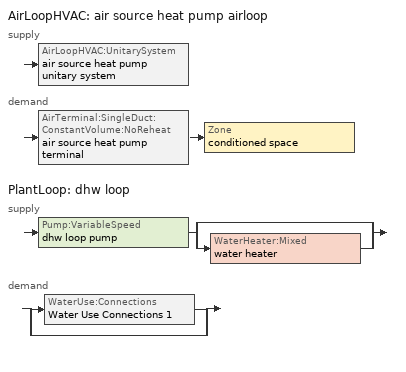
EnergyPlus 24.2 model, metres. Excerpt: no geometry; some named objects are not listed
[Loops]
AirLoopHVAC 'air source heat pump airloop'
 supply: AirLoopHVAC:UnitarySystem 'air source heat pump unitary system'
 demand: AirTerminal:SingleDuct:ConstantVolume:NoReheat 'air source heat pump terminal' > Zone 'conditioned space'
PlantLoop 'dhw loop'
 supply: Pump:VariableSpeed 'dhw loop pump' > split
  | bypass
  | WaterHeater:Mixed 'water heater'
 demand: split
  | WaterUse:Connections 'Water Use Connections 1'
  | bypass
[ZoneControl:Thermostat]
conditioned space Thermostat: Zone or ZoneList=conditioned space; Control Type Schedule=conditioned space Thermostat Schedule; Control 1=conditioned space temperature setpoint; Temperature Difference Between Cutout And Setpoint {deltaC}=0
[ThermostatSetpoint:DualSetpoint]
conditioned space temperature setpoint: Heating Setpoint Temperature Schedule=heating setpoint; Cooling Setpoint Temperature Schedule=cooling setpoint
[ZoneHVAC:Baseboard:Convective:Electric]
electric baseboard: Availability Schedule=Always On Discrete; Heating Design Capacity {W}=9808.5; Efficiency=1
[AirTerminal:SingleDuct:ConstantVolume:NoReheat]
air source heat pump terminal: Availability Schedule=Always On Discrete; Maximum Air Flow Rate {m3/s}=0.187835
[Zone equipment]
conditioned space: electric baseboard, air source heat pump terminal
[AirLoopHVAC]
air source heat pump airloop: Design Supply Air Flow Rate {m3/s}=0.187835; Design Return Air Flow Fraction of Supply Air Flow=1
[Sizing:System]
air source heat pump airloop: Type of Load to Size On=Sensible; Design Outdoor Air Flow Rate {m3/s}=Autosize; Central Heating Maximum System Air Flow Ratio=0.3; Preheat Design Temperature {C}=7; Preheat Design Humidity Ratio {kgWater/kgDryAir}=0.008; Precool Design Temperature {C}=12.8; Precool Design Humidity Ratio {kgWater/kgDryAir}=0.008; Central Cooling Design Supply Air Temperature {C}=12.8; Central Heating Design Supply Air Temperature {C}=16.7; Type of Zone Sum to Use=NonCoincident; 100% Outdoor Air in Cooling=Yes; 100% Outdoor Air in Heating=Yes; Central Cooling Design Supply Air Humidity Ratio {kgWater/kgDryAir}=0.0085; Central Heating Design Supply Air Humidity Ratio {kgWater/kgDryAir}=0.008; Cooling Supply Air Flow Rate Method=DesignDay; Cooling Supply Air Flow Rate {m3/s}=0; Cooling Supply Air Flow Rate Per Floor Area {m3/s-m2}=0.00996765; Cooling Fraction of Autosized Cooling Supply Air Flow Rate=1; Cooling Supply Air Flow Rate Per Unit Cooling Capacity {m3/s-W}=3.94755e-05; Heating Supply Air Flow Rate Method=DesignDay; Heating Supply Air Flow Rate {m3/s}=0; Heating Supply Air Flow Rate Per Floor Area {m3/s-m2}=0.00996765; Heating Fraction of Autosized Heating Supply Air Flow Rate=1; Heating Fraction of Autosized Cooling Supply Air Flow Rate=1; Heating Supply Air Flow Rate Per Unit Heating Capacity {m3/s-W}=3.15882e-05; System Outdoor Air Method=ZoneSum; Zone Maximum Outdoor Air Fraction=1; Cooling Design Capacity Method=CoolingDesignCapacity; Cooling Design Capacity {W}=Autosize; Cooling Design Capacity Per Floor Area {W/m2}=234.7; Fraction of Autosized Cooling Design Capacity=1; Heating Design Capacity Method=HeatingDesignCapacity; Heating Design Capacity {W}=Autosize; Heating Design Capacity Per Floor Area {W/m2}=157; Fraction of Autosized Heating Design Capacity=1; Central Cooling Capacity Control Method=OnOff; Occupant Diversity=Autosize
[AvailabilityManager:Scheduled]
air source heat pump airloop Availability Manager: Schedule=Always On Discrete
[AirLoopHVAC:UnitarySystem]
air source heat pump unitary system: Control Type=Load; Controlling Zone or Thermostat Location=conditioned space; Dehumidification Control Type=None; Availability Schedule=Always On Discrete; Supply Fan=air source heat pump supply fan; Fan Placement=BlowThrough; Supply Air Fan Operating Mode Schedule=air source heat pump auto fan schedule; Heating Coil=air source heat pump htg coil; DX Heating Coil Sizing Ratio=1; Cooling Coil=air source heat pump clg coil; Use DOAS DX Cooling Coil=No; Minimum Supply Air Temperature {C}=2; Latent Load Control=SensibleOnlyLoadControl; Cooling Supply Air Flow Rate Method=SupplyAirFlowRate; Cooling Supply Air Flow Rate {m3/s}=0.187835; Heating Supply Air Flow Rate Method=SupplyAirFlowRate; Heating Supply Air Flow Rate {m3/s}=0.14772; No Load Supply Air Flow Rate Method=SupplyAirFlowRate; No Load Supply Air Flow Rate {m3/s}=0; No Load Supply Air Flow Rate Control Set To Low Speed=Yes; Maximum Supply Air Temperature {C}=48.8889; Maximum Outdoor Dry-Bulb Temperature for Supplemental Heater Operation {C}=21; Ancillary On-Cycle Electric Power {W}=0; Ancillary Off-Cycle Electric Power {W}=0; Design Specification Multispeed Object=Unitary System Performance Multispeed 1
[Fan:SystemModel]
air source heat pump supply fan: Availability Schedule=Always On Discrete; Design Maximum Air Flow Rate {m3/s}=0.187835; Speed Control Method=Discrete; Electric Power Minimum Flow Rate Fraction=0.2; Design Pressure Rise {Pa}=500; Motor Efficiency=1; Motor In Air Stream Fraction=1; Design Electric Power Consumption {W}=Autosize; Design Power Sizing Method=PowerPerFlow; Electric Power Per Unit Flow Rate {W/(m3/s)}=794.58; Electric Power Per Unit Flow Rate Per Unit Pressure {W/((m3/s)-Pa)}=1.66667; Fan Total Efficiency=0.7; Motor Loss Radiative Fraction=0; Number of Speeds=4; Speed Flow Fraction 1=0.28965; Speed Electric Power Fraction 1=0.0243; Speed Flow Fraction 2=0.394; Speed Electric Power Fraction 2=0.06116; Speed Flow Fraction 3=0.80909; Speed Electric Power Fraction 3=0.52965; Speed Flow Fraction 4=1; Speed Electric Power Fraction 4=1
[Coil:Heating:DX:MultiSpeed]
air source heat pump htg coil: Availability Schedule=Always On Discrete; Minimum Outdoor Dry-Bulb Temperature for Compressor Operation {C}=-28.8889; Crankcase Heater Capacity {W}=50; Maximum Outdoor Dry-Bulb Temperature for Crankcase Heater Operation {C}=10; Defrost Energy Input Ratio Function of Temperature Curve=Defrosteir; Maximum Outdoor Dry-Bulb Temperature for Defrost Operation {C}=4.44444; Defrost Strategy=ReverseCycle; Defrost Control=Timed; Defrost Time Period Fraction=0.058333; Resistive Defrost Heater Capacity {W}=AutoSize; Apply Part Load Fraction to Speeds Greater than 1=No; Fuel Type=Electricity; Region number for Calculating HSPF=4; Number of Speeds=2; Speed Gross Rated Heating Capacity 1 {W}=1285.75; Speed Gross Rated Heating COP 1 {W/W}=4.95314; Speed Rated Air Flow Rate 1 {m3/s}=0.0691969; Speed Rated Supply Air Fan Power Per Volume Flow Rate 2017 1 {W/(m3/s)}=773.3; Speed Rated Supply Air Fan Power Per Volume Flow Rate 2023 1 {W/(m3/s)}=934.4; Speed Heating Capacity Function of Temperature Curve Name 1=Heat-CAP-fT1; Speed Heating Capacity Function of Flow Fraction Curve Name 1=Heat-CAP-fFF1; Speed Energy Input Ratio Function of Temperature Curve Name 1=Heat-EIR-fT1; Speed Energy Input Ratio Function of Flow Fraction Curve Name 1=Heat-EIR-fFF1; Speed Part Load Fraction Correlation Curve Name 1=Heat-PLF-fPLR1; Speed Rated Waste Heat Fraction of Power Input 1=0.2; Speed Waste Heat Function of Temperature Curve Name 1=ConstantBiquadratic 1; Speed Gross Rated Heating Capacity 2 {W}=3527.7; Speed Gross Rated Heating COP 2 {W/W}=4.35719; Speed Rated Air Flow Rate 2 {m3/s}=0.193286; Speed Rated Supply Air Fan Power Per Volume Flow Rate 2017 2 {W/(m3/s)}=773.3; Speed Rated Supply Air Fan Power Per Volume Flow Rate 2023 2 {W/(m3/s)}=934.4; Speed Heating Capacity Function of Temperature Curve Name 2=Heat-CAP-fT2; Speed Heating Capacity Function of Flow Fraction Curve Name 2=Heat-CAP-fFF2; Speed Energy Input Ratio Function of Temperature Curve Name 2=Heat-EIR-fT2; Speed Energy Input Ratio Function of Flow Fraction Curve Name 2=Heat-EIR-fFF2; Speed Part Load Fraction Correlation Curve Name 2=Heat-PLF-fPLR2; Speed Rated Waste Heat Fraction of Power Input 2=0.2; Speed Waste Heat Function of Temperature Curve Name 2=ConstantBiquadratic 1
[Coil:Cooling:DX:MultiSpeed]
air source heat pump clg coil: Availability Schedule=Always On Discrete; Condenser Type=AirCooled; Minimum Outdoor Dry-Bulb Temperature for Compressor Operation {C}=-25; Apply Part Load Fraction to Speeds Greater than 1=No; Apply Latent Degradation to Speeds Greater than 1=No; Crankcase Heater Capacity {W}=50; Maximum Outdoor Dry-Bulb Temperature for Crankcase Heater Operation {C}=10; Basin Heater Capacity {W/K}=0; Basin Heater Setpoint Temperature {C}=2; Fuel Type=Electricity; Number of Speeds=2; Speed Gross Rated Total Cooling Capacity 1 {W}=1383.09; Speed Gross Rated Sensible Heat Ratio 1=0.804913; Speed Gross Rated Cooling COP 1 {W/W}=5.63883; Speed Rated Air Flow Rate 1 {m3/s}=0.0740218; Speed Rated Evaporator Fan Power Per Volume Flow Rate 2017 1 {W/(m3/s)}=773.3; Speed Rated Evaporator Fan Power Per Volume Flow Rate 2023 1 {W/(m3/s)}=934.4; Speed Total Cooling Capacity Function of Temperature Curve Name 1=Cool-CAP-fT1; Speed Total Cooling Capacity Function of Flow Fraction Curve Name 1=Cool-CAP-fFF1; Speed Energy Input Ratio Function of Temperature Curve Name 1=Cool-EIR-fT1; Speed Energy Input Ratio Function of Flow Fraction Curve Name 1=Cool-EIR-fFF1; Speed Part Load Fraction Correlation Curve Name 1=Cool-PLF-fPLR1; Speed Nominal Time for Condensate Removal to Begin 1 {s}=1000; Speed Ratio of Initial Moisture Evaporation Rate and Steady State Latent Capacity 1=1.5; Speed Maximum Cycling Rate 1 {cycles/hr}=3; Speed Latent Capacity Time Constant 1 {s}=45; Speed Rated Waste Heat Fraction of Power Input 1=0.2; Speed Waste Heat Function of Temperature Curve Name 1=ConstantBiquadratic; Speed Evaporative Condenser Effectiveness 1=0.9; Speed Evaporative Condenser Air Flow Rate 1 {m3/s}=AutoSize; Speed Rated Evaporative Condenser Pump Power Consumption 1 {W}=AutoSize; Speed Gross Rated Total Cooling Capacity 2 {W}=3567.15; Speed Gross Rated Sensible Heat Ratio 2=0.759942; Speed Gross Rated Cooling COP 2 {W/W}=5.00983; Speed Rated Air Flow Rate 2 {m3/s}=0.187874; Speed Rated Evaporator Fan Power Per Volume Flow Rate 2017 2 {W/(m3/s)}=773.3; Speed Rated Evaporator Fan Power Per Volume Flow Rate 2023 2 {W/(m3/s)}=934.4; Speed Total Cooling Capacity Function of Temperature Curve Name 2=Cool-CAP-fT2; Speed Total Cooling Capacity Function of Flow Fraction Curve Name 2=Cool-CAP-fFF2; Speed Energy Input Ratio Function of Temperature Curve Name 2=Cool-EIR-fT2; Speed Energy Input Ratio Function of Flow Fraction Curve Name 2=Cool-EIR-fFF2; Speed Part Load Fraction Correlation Curve Name 2=Cool-PLF-fPLR2; Speed Nominal Time for Condensate Removal to Begin 2 {s}=1000; Speed Ratio of Initial Moisture Evaporation Rate and Steady State Latent Capacity 2=1.5; Speed Maximum Cycling Rate 2 {cycles/hr}=3; Speed Latent Capacity Time Constant 2 {s}=45; Speed Rated Waste Heat Fraction of Power Input 2=0.2; Speed Waste Heat Function of Temperature Curve Name 2=ConstantBiquadratic; Speed Evaporative Condenser Effectiveness 2=0.9; Speed Evaporative Condenser Air Flow Rate 2 {m3/s}=AutoSize; Speed Rated Evaporative Condenser Pump Power Consumption 2 {W}=AutoSize
[UnitarySystemPerformance:Multispeed]
Unitary System Performance Multispeed 1: Number of Speeds for Heating=2; Number of Speeds for Cooling=2; Single Mode Operation=No; No Load Supply Air Flow Rate Ratio=1; Heating Speed Supply Air Flow Ratio 1=0.368313; Cooling Speed Supply Air Flow Ratio 1=0.394; Heating Speed Supply Air Flow Ratio 2=1.02881; Cooling Speed Supply Air Flow Ratio 2=1
[PlantLoop]
dhw loop: Fluid Type=Water; Plant Equipment Operation Scheme=dhw loop Operation Schemes; Maximum Loop Temperature {C}=100; Minimum Loop Temperature {C}=0; Maximum Loop Flow Rate {m3/s}=0.01; Minimum Loop Flow Rate {m3/s}=0; Plant Loop Volume {m3}=0.003; Load Distribution Scheme=Optimal; Plant Loop Demand Calculation Scheme=SingleSetpoint; Common Pipe Simulation=None
[Sizing:Plant]
dhw loop: Loop Type=Heating; Design Loop Exit Temperature {C}=56; Loop Design Temperature Difference {deltaC}=5.55556; Sizing Option=NonCoincident; Zone Timesteps in Averaging Window=1; Coincident Sizing Factor Mode=None
[Pump:VariableSpeed]
dhw loop pump: Design Maximum Flow Rate {m3/s}=0.01; Design Pump Head {Pa}=1; Design Power Consumption {W}=0; Motor Efficiency=0.85; Fraction of Motor Inefficiencies to Fluid Stream=0; Coefficient 1 of the Part Load Performance Curve=0; Coefficient 2 of the Part Load Performance Curve=1; Coefficient 3 of the Part Load Performance Curve=0; Coefficient 4 of the Part Load Performance Curve=0; Design Minimum Flow Rate {m3/s}=0; Pump Control Type=Intermittent; Skin Loss Radiative Fraction=0.5; Design Power Sizing Method=PowerPerFlowPerPressure; Design Electric Power per Unit Flow Rate {W/(m3/s)}=348701.1; Design Shaft Power per Unit Flow Rate per Unit Head {W/((m3/s)-Pa)}=1.28205; Design Minimum Flow Rate Fraction=0
[WaterHeater:Mixed]
water heater: Tank Volume {m3}=0.245635; Setpoint Temperature Schedule=water heater setpoint; Deadband Temperature Difference {deltaC}=2; Maximum Temperature Limit {C}=99; Heater Control Type=Cycle; Heater Maximum Capacity {W}=11999.8; Heater Minimum Capacity {W}=0; Heater Ignition Minimum Flow Rate {m3/s}=0; Heater Ignition Delay {s}=0; Heater Fuel Type=Electricity; Heater Thermal Efficiency=1; Off Cycle Parasitic Fuel Consumption Rate {W}=0; Off Cycle Parasitic Fuel Type=Electricity; Off Cycle Parasitic Heat Fraction to Tank=0; On Cycle Parasitic Fuel Consumption Rate {W}=0; On Cycle Parasitic Fuel Type=Electricity; On Cycle Parasitic Heat Fraction to Tank=0; Ambient Temperature Indicator=Zone; Ambient Temperature Zone=conditioned space; Off Cycle Loss Coefficient to Ambient Temperature {W/K}=2.93714; Off Cycle Loss Fraction to Zone=1; On Cycle Loss Coefficient to Ambient Temperature {W/K}=2.93714; On Cycle Loss Fraction to Zone=1; Use Side Effectiveness=1; Source Side Effectiveness=1; Use Side Design Flow Rate {m3/s}=Autosize; Source Side Design Flow Rate {m3/s}=Autosize; Indirect Water Heating Recovery Time {hr}=1.5; Source Side Flow Control Mode=IndirectHeatPrimarySetpoint
[WaterHeater:Sizing]
water heater: Design Mode=PeakDraw; Time Storage Can Meet Peak Draw {hr}=0.538503; Time for Tank Recovery {hr}=0; Nominal Tank Volume for Autosizing Plant Connections {m3}=1
[SetpointManager:Scheduled]
Setpoint Manager Scheduled 1: Control Variable=Temperature; Schedule=dhw temp
[WaterUse:Connections]
Water Use Connections 1: Drain Water Heat Exchanger Type=None; Drain Water Heat Exchanger Destination=Plant; Water Use Equipment Name 1=dhw fixtures; Water Use Equipment Name 2=dhw distribution waste; Water Use Equipment Name 3=clothes washer; Water Use Equipment Name 4=dishwasher
[WaterUse:Equipment]
Name | Peak Flow Rate {m3/s} | Flow Rate Fraction Schedule | Target Temperature Schedule
dhw fixtures | 4.42001e-06 | dhw fixtures schedule | mixed water temperature schedule
dhw distribution waste | 1.33996e-06 | dhw fixtures schedule | mixed water temperature schedule
clothes washer | 9.69919e-07 | clothes washer schedule
dishwasher | 2.90872e-07 | dishwasher schedule
[PlantEquipmentOperationSchemes]
dhw loop Operation Schemes: Control Scheme Object Type 1=PlantEquipmentOperation:HeatingLoad; Control Scheme Name 1=dhw loop Heating Operation Scheme; Control Scheme Schedule Name 1=Always On Discrete
[PlantEquipmentOperation:HeatingLoad]
dhw loop Heating Operation Scheme: Load Range Lower Limit 1 {W}=0; Load Range Upper Limit 1 {W}=1000000000; Range Equipment List Name 1=dhw loop Heating Equipment List
[PlantEquipmentList]
dhw loop Heating Equipment List: WaterHeater:Mixed, water heater
[EnergyManagementSystem:GlobalVariable]
air_source_heat_pump_airloop_Fan_RTF
infil_program_Qfan
infil_program_Qinf
natural_vent_program_Qnv
natural_vent_program_Qwhf
[EnergyManagementSystem:InternalVariable]
air_source_heat_pump_airloop_max_sup_fan_mfr: Internal Data Index Key=air source heat pump supply fan; Internal Data Type=Fan Maximum Mass Flow Rate
[EnergyManagementSystem:Sensor]
Name | Output:Variable or Output:Meter Index Key | Output:Variable or Output:Meter
airflow_gain | infil flow | Infiltration Sensible Heat Gain Energy
airflow_gain_1 | natural vent flow | Infiltration Sensible Heat Gain Energy
airflow_gain_2 | whole house fan flow | Infiltration Sensible Heat Gain Energy
airflow_loss | infil flow | Infiltration Sensible Heat Loss Energy
airflow_loss_1 | natural vent flow | Infiltration Sensible Heat Loss Energy
airflow_loss_2 | whole house fan flow | Infiltration Sensible Heat Loss Energy
air_source_heat_pump_airloop_Fan_RTF_s | air source heat pump supply fan | Fan Runtime Fraction Speed 1
air_source_heat_pump_airloop_Fan_RTF_s_1 | air source heat pump supply fan | Fan Runtime Fraction Speed 2
air_source_heat_pump_airloop_Fan_RTF_s_2 | air source heat pump supply fan | Fan Runtime Fraction Speed 3
air_source_heat_pump_airloop_Fan_RTF_s_3 | air source heat pump supply fan | Fan Runtime Fraction Speed 4
air_source_heat_pump_clg_coil_s | air source heat pump clg coil | Cooling Coil Total Cooling Energy
air_source_heat_pump_htg_coil_s | air source heat pump htg coil | Heating Coil Heating Energy
air_source_heat_pump_supply_fan_s | air source heat pump supply fan | Fan Electricity Energy
clg_load_cond |  | Cooling:EnergyTransfer:Zone:CONDITIONED SPACE
clg_sp_s; clg_sp_s_1 | cooling setpoint | Schedule Value
clothes_dryer_exhaust_0_sch_s | clothes dryer exhaust 0 schedule | Schedule Value
conditioned_space_clg_unmet_s | conditioned space | Zone Cooling Setpoint Not Met Time
conditioned_space_htg_unmet_s | conditioned space | Zone Heating Setpoint Not Met Time
cool_season | cooling season schedule | Schedule Value
dhw_loss | water heater | Water Heater Heat Loss Energy
dhw_rtf | water heater | Water Heater Runtime Fraction
fridge_tin_s; tin_s; tin_s_1 | conditioned space | Zone Mean Air Temperature
htg_load_cond |  | Heating:EnergyTransfer:Zone:CONDITIONED SPACE
htg_sp_s; htg_sp_s_1 | heating setpoint | Schedule Value
ig_ee_conv | clothes dryer | Electric Equipment Convective Heating Energy
ig_ee_conv_1 | clothes washer | Electric Equipment Convective Heating Energy
ig_ee_conv_2 | cooking range | Electric Equipment Convective Heating Energy
ig_ee_conv_3 | dishwasher | Electric Equipment Convective Heating Energy
ig_ee_conv_4 | fridge | Electric Equipment Convective Heating Energy
ig_ee_conv_5 | misc plug loads | Electric Equipment Convective Heating Energy
ig_ee_conv_6 | whole house fan | Electric Equipment Convective Heating Energy
ig_ee_rad | clothes dryer | Electric Equipment Radiant Heating Energy
ig_ee_rad_1 | clothes washer | Electric Equipment Radiant Heating Energy
ig_ee_rad_2 | cooking range | Electric Equipment Radiant Heating Energy
ig_ee_rad_3 | dishwasher | Electric Equipment Radiant Heating Energy
ig_ee_rad_4 | fridge | Electric Equipment Radiant Heating Energy
ig_ee_rad_5 | misc plug loads | Electric Equipment Radiant Heating Energy
ig_ee_rad_6 | whole house fan | Electric Equipment Radiant Heating Energy
ig_lgt_conv | interior lighting | Lights Convective Heating Energy
ig_lgt_rad | interior lighting | Lights Radiant Heating Energy
ig_lgt_vis | interior lighting | Lights Visible Radiation Heating Energy
ig_oe_conv | clothes dryer 1 | Other Equipment Convective Heating Energy
ig_oe_conv_1 | cooking range 1 | Other Equipment Convective Heating Energy
ig_oe_conv_2 | general water use latent | Other Equipment Convective Heating Energy
ig_oe_conv_3 | general water use sensible | Other Equipment Convective Heating Energy
ig_oe_conv_4 | water heater energy adjustment1 | Other Equipment Convective Heating Energy
ig_oe_rad | clothes dryer 1 | Other Equipment Radiant Heating Energy
ig_oe_rad_1 | cooking range 1 | Other Equipment Radiant Heating Energy
ig_oe_rad_2 | general water use latent | Other Equipment Radiant Heating Energy
ig_oe_rad_3 | general water use sensible | Other Equipment Radiant Heating Energy
ig_oe_rad_4 | water heater energy adjustment1 | Other Equipment Radiant Heating Energy
ig_ppl_conv | occupants | People Convective Heating Energy
ig_ppl_rad | occupants | People Radiant Heating Energy
im_conv | furniture mass conditioned space 1 | Surface Inside Face Convection Heat Gain Energy
im_conv_1 | partition wall mass | Surface Inside Face Convection Heat Gain Energy
im_ig | furniture mass conditioned space 1 | Surface Inside Face Internal Gains Radiation Heat Gain Energy
im_ig_1 | partition wall mass | Surface Inside Face Internal Gains Radiation Heat Gain Energy
im_lgt | furniture mass conditioned space 1 | Surface Inside Face Lights Radiation Heat Gain Energy
im_lgt_1 | partition wall mass | Surface Inside Face Lights Radiation Heat Gain Energy
im_sol | furniture mass conditioned space 1 | Surface Inside Face Solar Radiation Heat Gain Energy
im_sol_1 | partition wall mass | Surface Inside Face Solar Radiation Heat Gain Energy
im_surf | furniture mass conditioned space 1 | Surface Inside Face Net Surface Thermal Radiation Heat Gain Energy
im_surf_1 | partition wall mass | Surface Inside Face Net Surface Thermal Radiation Heat Gain Energy
mech_vent_range_fan_0_sch_s | mech vent range fan 0 schedule | Schedule Value
mv_conv | mech vent house fan | Electric Equipment Convective Heating Energy
mv_conv_1 | mech vent house fan cfis | Electric Equipment Convective Heating Energy
mv_conv_2 | mech vent range fan 0 | Electric Equipment Convective Heating Energy
mv_conv_3 | mech vent house fan latent load | Other Equipment Convective Heating Energy
mv_conv_4 | mech vent house fan sensible load | Other Equipment Convective Heating Energy
mv_rad | mech vent house fan | Electric Equipment Radiant Heating Energy
mv_rad_1 | mech vent house fan cfis | Electric Equipment Radiant Heating Energy
mv_rad_2 | mech vent range fan 0 | Electric Equipment Radiant Heating Energy
mv_rad_3 | mech vent house fan latent load | Other Equipment Radiant Heating Energy
mv_rad_4 | mech vent house fan sensible load | Other Equipment Radiant Heating Energy
natural_vent_s | natural vent schedule | Schedule Value
out_pb_s |  | Site Outdoor Air Barometric Pressure
out_wt_s |  | Site Outdoor Air Humidity Ratio
site_vw_s |  | Site Wind Speed
ss_back_out | Window1 | Surface Window Shortwave from Zone Back Out Window Heat Transfer Rate
ss_back_out_1 | Window10 | Surface Window Shortwave from Zone Back Out Window Heat Transfer Rate
ss_back_out_2 | Window11 | Surface Window Shortwave from Zone Back Out Window Heat Transfer Rate
ss_back_out_3 | Window12 | Surface Window Shortwave from Zone Back Out Window Heat Transfer Rate
ss_back_out_4 | Window2 | Surface Window Shortwave from Zone Back Out Window Heat Transfer Rate
ss_back_out_5 | Window4 | Surface Window Shortwave from Zone Back Out Window Heat Transfer Rate
ss_back_out_6 | Window5 | Surface Window Shortwave from Zone Back Out Window Heat Transfer Rate
ss_back_out_7 | Window6 | Surface Window Shortwave from Zone Back Out Window Heat Transfer Rate
ss_back_out_8 | Window8 | Surface Window Shortwave from Zone Back Out Window Heat Transfer Rate
ss_back_out_9 | Window9 | Surface Window Shortwave from Zone Back Out Window Heat Transfer Rate
ss_conv | Door1 | Surface Inside Face Convection Heat Gain Energy
ss_conv_1 | Door2 | Surface Inside Face Convection Heat Gain Energy
ss_conv_10 | Window8 | Surface Inside Face Convection Heat Gain Energy
ss_conv_11 | Window9 | Surface Inside Face Convection Heat Gain Energy
ss_conv_2 | Window1 | Surface Inside Face Convection Heat Gain Energy
ss_conv_3 | Window10 | Surface Inside Face Convection Heat Gain Energy
ss_conv_4 | Window11 | Surface Inside Face Convection Heat Gain Energy
ss_conv_5 | Window12 | Surface Inside Face Convection Heat Gain Energy
ss_conv_6 | Window2 | Surface Inside Face Convection Heat Gain Energy
ss_conv_7 | Window4 | Surface Inside Face Convection Heat Gain Energy
ss_conv_8 | Window5 | Surface Inside Face Convection Heat Gain Energy
ss_conv_9 | Window6 | Surface Inside Face Convection Heat Gain Energy
ss_ig | Door1 | Surface Inside Face Internal Gains Radiation Heat Gain Energy
ss_ig_1 | Door2 | Surface Inside Face Internal Gains Radiation Heat Gain Energy
ss_ig_10 | Window8 | Surface Inside Face Internal Gains Radiation Heat Gain Energy
ss_ig_11 | Window9 | Surface Inside Face Internal Gains Radiation Heat Gain Energy
ss_ig_2 | Window1 | Surface Inside Face Internal Gains Radiation Heat Gain Energy
ss_ig_3 | Window10 | Surface Inside Face Internal Gains Radiation Heat Gain Energy
ss_ig_4 | Window11 | Surface Inside Face Internal Gains Radiation Heat Gain Energy
ss_ig_5 | Window12 | Surface Inside Face Internal Gains Radiation Heat Gain Energy
ss_ig_6 | Window2 | Surface Inside Face Internal Gains Radiation Heat Gain Energy
ss_ig_7 | Window4 | Surface Inside Face Internal Gains Radiation Heat Gain Energy
ss_ig_8 | Window5 | Surface Inside Face Internal Gains Radiation Heat Gain Energy
ss_ig_9 | Window6 | Surface Inside Face Internal Gains Radiation Heat Gain Energy
ss_lgt | Door1 | Surface Inside Face Lights Radiation Heat Gain Energy
ss_lgt_1 | Door2 | Surface Inside Face Lights Radiation Heat Gain Energy
ss_sol | Door1 | Surface Inside Face Solar Radiation Heat Gain Energy
ss_sol_1 | Door2 | Surface Inside Face Solar Radiation Heat Gain Energy
ss_surf | Door1 | Surface Inside Face Net Surface Thermal Radiation Heat Gain Energy
ss_surf_1 | Door2 | Surface Inside Face Net Surface Thermal Radiation Heat Gain Energy
ss_surf_10 | Window8 | Surface Inside Face Net Surface Thermal Radiation Heat Gain Energy
ss_surf_11 | Window9 | Surface Inside Face Net Surface Thermal Radiation Heat Gain Energy
ss_surf_2 | Window1 | Surface Inside Face Net Surface Thermal Radiation Heat Gain Energy
ss_surf_3 | Window10 | Surface Inside Face Net Surface Thermal Radiation Heat Gain Energy
ss_surf_4 | Window11 | Surface Inside Face Net Surface Thermal Radiation Heat Gain Energy
ss_surf_5 | Window12 | Surface Inside Face Net Surface Thermal Radiation Heat Gain Energy
ss_surf_6 | Window2 | Surface Inside Face Net Surface Thermal Radiation Heat Gain Energy
ss_surf_7 | Window4 | Surface Inside Face Net Surface Thermal Radiation Heat Gain Energy
ss_surf_8 | Window5 | Surface Inside Face Net Surface Thermal Radiation Heat Gain Energy
ss_surf_9 | Window6 | Surface Inside Face Net Surface Thermal Radiation Heat Gain Energy
ss_trans_in | Window1 | Surface Window Transmitted Solar Radiation Rate
ss_trans_in_1 | Window10 | Surface Window Transmitted Solar Radiation Rate
ss_trans_in_2 | Window11 | Surface Window Transmitted Solar Radiation Rate
ss_trans_in_3 | Window12 | Surface Window Transmitted Solar Radiation Rate
ss_trans_in_4 | Window2 | Surface Window Transmitted Solar Radiation Rate
ss_trans_in_5 | Window4 | Surface Window Transmitted Solar Radiation Rate
ss_trans_in_6 | Window5 | Surface Window Transmitted Solar Radiation Rate
ss_trans_in_7 | Window6 | Surface Window Transmitted Solar Radiation Rate
ss_trans_in_8 | Window8 | Surface Window Transmitted Solar Radiation Rate
ss_trans_in_9 | Window9 | Surface Window Transmitted Solar Radiation Rate
ss_trans_out | Window1 | Surface Inside Face Initial Transmitted Diffuse Transmitted Out Window Solar Radiation Rate
ss_trans_out_1 | Window10 | Surface Inside Face Initial Transmitted Diffuse Transmitted Out Window Solar Radiation Rate
ss_trans_out_2 | Window11 | Surface Inside Face Initial Transmitted Diffuse Transmitted Out Window Solar Radiation Rate
ss_trans_out_3 | Window12 | Surface Inside Face Initial Transmitted Diffuse Transmitted Out Window Solar Radiation Rate
ss_trans_out_4 | Window2 | Surface Inside Face Initial Transmitted Diffuse Transmitted Out Window Solar Radiation Rate
ss_trans_out_5 | Window4 | Surface Inside Face Initial Transmitted Diffuse Transmitted Out Window Solar Radiation Rate
ss_trans_out_6 | Window5 | Surface Inside Face Initial Transmitted Diffuse Transmitted Out Window Solar Radiation Rate
ss_trans_out_7 | Window6 | Surface Inside Face Initial Transmitted Diffuse Transmitted Out Window Solar Radiation Rate
ss_trans_out_8 | Window8 | Surface Inside Face Initial Transmitted Diffuse Transmitted Out Window Solar Radiation Rate
ss_trans_out_9 | Window9 | Surface Inside Face Initial Transmitted Diffuse Transmitted Out Window Solar Radiation Rate
s_conv | Floor1 | Surface Inside Face Convection Heat Gain Energy
s_conv_1 | FoundationWall1 | Surface Inside Face Convection Heat Gain Energy
s_conv_10 | Wall1:225 | Surface Inside Face Convection Heat Gain Energy
s_conv_11 | Wall1:315 | Surface Inside Face Convection Heat Gain Energy
s_conv_12 | Wall1:45 | Surface Inside Face Convection Heat Gain Energy
s_conv_13 | Wall2:135 | Surface Inside Face Convection Heat Gain Energy
s_conv_14 | Wall2:225 | Surface Inside Face Convection Heat Gain Energy
s_conv_15 | Wall2:315 | Surface Inside Face Convection Heat Gain Energy
s_conv_16 | Wall2:45 | Surface Inside Face Convection Heat Gain Energy
s_conv_17 | Wall3:135 | Surface Inside Face Convection Heat Gain Energy
s_conv_18 | Wall3:225 | Surface Inside Face Convection Heat Gain Energy
s_conv_19 | Wall3:315 | Surface Inside Face Convection Heat Gain Energy
s_conv_2 | inferred conditioned ceiling | Surface Inside Face Convection Heat Gain Energy
s_conv_20 | Wall3:45 | Surface Inside Face Convection Heat Gain Energy
s_conv_3 | inferred conditioned floor | Surface Inside Face Convection Heat Gain Energy
s_conv_4 | RimJoist1:135 | Surface Inside Face Convection Heat Gain Energy
s_conv_5 | RimJoist1:225 | Surface Inside Face Convection Heat Gain Energy
s_conv_6 | RimJoist1:315 | Surface Inside Face Convection Heat Gain Energy
s_conv_7 | RimJoist1:45 | Surface Inside Face Convection Heat Gain Energy
s_conv_8 | Slab1 | Surface Inside Face Convection Heat Gain Energy
s_conv_9 | Wall1:135 | Surface Inside Face Convection Heat Gain Energy
s_ig | Floor1 | Surface Inside Face Internal Gains Radiation Heat Gain Energy
s_ig_1 | FoundationWall1 | Surface Inside Face Internal Gains Radiation Heat Gain Energy
s_ig_10 | Wall1:225 | Surface Inside Face Internal Gains Radiation Heat Gain Energy
s_ig_11 | Wall1:315 | Surface Inside Face Internal Gains Radiation Heat Gain Energy
s_ig_12 | Wall1:45 | Surface Inside Face Internal Gains Radiation Heat Gain Energy
s_ig_13 | Wall2:135 | Surface Inside Face Internal Gains Radiation Heat Gain Energy
s_ig_14 | Wall2:225 | Surface Inside Face Internal Gains Radiation Heat Gain Energy
s_ig_15 | Wall2:315 | Surface Inside Face Internal Gains Radiation Heat Gain Energy
s_ig_16 | Wall2:45 | Surface Inside Face Internal Gains Radiation Heat Gain Energy
s_ig_17 | Wall3:135 | Surface Inside Face Internal Gains Radiation Heat Gain Energy
s_ig_18 | Wall3:225 | Surface Inside Face Internal Gains Radiation Heat Gain Energy
s_ig_19 | Wall3:315 | Surface Inside Face Internal Gains Radiation Heat Gain Energy
s_ig_2 | inferred conditioned ceiling | Surface Inside Face Internal Gains Radiation Heat Gain Energy
s_ig_20 | Wall3:45 | Surface Inside Face Internal Gains Radiation Heat Gain Energy
s_ig_3 | inferred conditioned floor | Surface Inside Face Internal Gains Radiation Heat Gain Energy
s_ig_4 | RimJoist1:135 | Surface Inside Face Internal Gains Radiation Heat Gain Energy
s_ig_5 | RimJoist1:225 | Surface Inside Face Internal Gains Radiation Heat Gain Energy
s_ig_6 | RimJoist1:315 | Surface Inside Face Internal Gains Radiation Heat Gain Energy
s_ig_7 | RimJoist1:45 | Surface Inside Face Internal Gains Radiation Heat Gain Energy
s_ig_8 | Slab1 | Surface Inside Face Internal Gains Radiation Heat Gain Energy
s_ig_9 | Wall1:135 | Surface Inside Face Internal Gains Radiation Heat Gain Energy
s_lgt | Floor1 | Surface Inside Face Lights Radiation Heat Gain Energy
s_lgt_1 | FoundationWall1 | Surface Inside Face Lights Radiation Heat Gain Energy
s_lgt_10 | Wall1:225 | Surface Inside Face Lights Radiation Heat Gain Energy
s_lgt_11 | Wall1:315 | Surface Inside Face Lights Radiation Heat Gain Energy
s_lgt_12 | Wall1:45 | Surface Inside Face Lights Radiation Heat Gain Energy
s_lgt_13 | Wall2:135 | Surface Inside Face Lights Radiation Heat Gain Energy
s_lgt_14 | Wall2:225 | Surface Inside Face Lights Radiation Heat Gain Energy
s_lgt_15 | Wall2:315 | Surface Inside Face Lights Radiation Heat Gain Energy
s_lgt_16 | Wall2:45 | Surface Inside Face Lights Radiation Heat Gain Energy
s_lgt_17 | Wall3:135 | Surface Inside Face Lights Radiation Heat Gain Energy
s_lgt_18 | Wall3:225 | Surface Inside Face Lights Radiation Heat Gain Energy
s_lgt_19 | Wall3:315 | Surface Inside Face Lights Radiation Heat Gain Energy
s_lgt_2 | inferred conditioned ceiling | Surface Inside Face Lights Radiation Heat Gain Energy
s_lgt_20 | Wall3:45 | Surface Inside Face Lights Radiation Heat Gain Energy
s_lgt_3 | inferred conditioned floor | Surface Inside Face Lights Radiation Heat Gain Energy
s_lgt_4 | RimJoist1:135 | Surface Inside Face Lights Radiation Heat Gain Energy
s_lgt_5 | RimJoist1:225 | Surface Inside Face Lights Radiation Heat Gain Energy
s_lgt_6 | RimJoist1:315 | Surface Inside Face Lights Radiation Heat Gain Energy
s_lgt_7 | RimJoist1:45 | Surface Inside Face Lights Radiation Heat Gain Energy
s_lgt_8 | Slab1 | Surface Inside Face Lights Radiation Heat Gain Energy
s_lgt_9 | Wall1:135 | Surface Inside Face Lights Radiation Heat Gain Energy
s_sol | Floor1 | Surface Inside Face Solar Radiation Heat Gain Energy
s_sol_1 | FoundationWall1 | Surface Inside Face Solar Radiation Heat Gain Energy
s_sol_10 | Wall1:225 | Surface Inside Face Solar Radiation Heat Gain Energy
s_sol_11 | Wall1:315 | Surface Inside Face Solar Radiation Heat Gain Energy
s_sol_12 | Wall1:45 | Surface Inside Face Solar Radiation Heat Gain Energy
s_sol_13 | Wall2:135 | Surface Inside Face Solar Radiation Heat Gain Energy
s_sol_14 | Wall2:225 | Surface Inside Face Solar Radiation Heat Gain Energy
s_sol_15 | Wall2:315 | Surface Inside Face Solar Radiation Heat Gain Energy
s_sol_16 | Wall2:45 | Surface Inside Face Solar Radiation Heat Gain Energy
s_sol_17 | Wall3:135 | Surface Inside Face Solar Radiation Heat Gain Energy
s_sol_18 | Wall3:225 | Surface Inside Face Solar Radiation Heat Gain Energy
s_sol_19 | Wall3:315 | Surface Inside Face Solar Radiation Heat Gain Energy
s_sol_2 | inferred conditioned ceiling | Surface Inside Face Solar Radiation Heat Gain Energy
s_sol_20 | Wall3:45 | Surface Inside Face Solar Radiation Heat Gain Energy
s_sol_3 | inferred conditioned floor | Surface Inside Face Solar Radiation Heat Gain Energy
s_sol_4 | RimJoist1:135 | Surface Inside Face Solar Radiation Heat Gain Energy
s_sol_5 | RimJoist1:225 | Surface Inside Face Solar Radiation Heat Gain Energy
s_sol_6 | RimJoist1:315 | Surface Inside Face Solar Radiation Heat Gain Energy
s_sol_7 | RimJoist1:45 | Surface Inside Face Solar Radiation Heat Gain Energy
s_sol_8 | Slab1 | Surface Inside Face Solar Radiation Heat Gain Energy
s_sol_9 | Wall1:135 | Surface Inside Face Solar Radiation Heat Gain Energy
s_surf | Floor1 | Surface Inside Face Net Surface Thermal Radiation Heat Gain Energy
s_surf_1 | FoundationWall1 | Surface Inside Face Net Surface Thermal Radiation Heat Gain Energy
s_surf_10 | Wall1:225 | Surface Inside Face Net Surface Thermal Radiation Heat Gain Energy
s_surf_11 | Wall1:315 | Surface Inside Face Net Surface Thermal Radiation Heat Gain Energy
s_surf_12 | Wall1:45 | Surface Inside Face Net Surface Thermal Radiation Heat Gain Energy
s_surf_13 | Wall2:135 | Surface Inside Face Net Surface Thermal Radiation Heat Gain Energy
s_surf_14 | Wall2:225 | Surface Inside Face Net Surface Thermal Radiation Heat Gain Energy
s_surf_15 | Wall2:315 | Surface Inside Face Net Surface Thermal Radiation Heat Gain Energy
s_surf_16 | Wall2:45 | Surface Inside Face Net Surface Thermal Radiation Heat Gain Energy
s_surf_17 | Wall3:135 | Surface Inside Face Net Surface Thermal Radiation Heat Gain Energy
s_surf_18 | Wall3:225 | Surface Inside Face Net Surface Thermal Radiation Heat Gain Energy
s_surf_19 | Wall3:315 | Surface Inside Face Net Surface Thermal Radiation Heat Gain Energy
s_surf_2 | inferred conditioned ceiling | Surface Inside Face Net Surface Thermal Radiation Heat Gain Energy
s_surf_20 | Wall3:45 | Surface Inside Face Net Surface Thermal Radiation Heat Gain Energy
s_surf_3 | inferred conditioned floor | Surface Inside Face Net Surface Thermal Radiation Heat Gain Energy
s_surf_4 | RimJoist1:135 | Surface Inside Face Net Surface Thermal Radiation Heat Gain Energy
s_surf_5 | RimJoist1:225 | Surface Inside Face Net Surface Thermal Radiation Heat Gain Energy
s_surf_6 | RimJoist1:315 | Surface Inside Face Net Surface Thermal Radiation Heat Gain Energy
s_surf_7 | RimJoist1:45 | Surface Inside Face Net Surface Thermal Radiation Heat Gain Energy
s_surf_8 | Slab1 | Surface Inside Face Net Surface Thermal Radiation Heat Gain Energy
s_surf_9 | Wall1:135 | Surface Inside Face Net Surface Thermal Radiation Heat Gain Energy
tout_db; tout_db_1 | Environment | Site Outdoor Air Drybulb Temperature
tout_s | conditioned space | Zone Outdoor Air Drybulb Temperature
water_heater_energy | water heater | Water Heater Electricity Rate
water_heater_off_cycle_parasitic | water heater | Water Heater Off Cycle Parasitic Electricity Rate
water_heater_on_cycle_parasitic | water heater | Water Heater On Cycle Parasitic Electricity Rate
win_s | conditioned space | Zone Air Humidity Ratio
[EnergyManagementSystem:Actuator]
Name | Actuated Component Unique | Actuated Component Type | Actuated Component Control Type
air_source_heat_pump_supply_fan_pressure_rise_act | air source heat pump supply fan | Fan | Fan Pressure Rise
air_source_heat_pump_supply_fan_total_efficiency_act | air source heat pump supply fan | Fan | Fan Total Efficiency
fridge_schedule_act | fridge schedule | Schedule:Constant | Schedule Value
infil_flow_act | infil flow | Zone Infiltration | Air Exchange Flow Rate
mech_vent_house_fan_cfis_act | mech vent house fan cfis | ElectricEquipment | Electricity Rate
mech_vent_house_fan_latent_load_act | mech vent house fan latent load | OtherEquipment | Power Level
mech_vent_house_fan_sensible_load_act | mech vent house fan sensible load | OtherEquipment | Power Level
natural_vent_flow_act | natural vent flow | Zone Infiltration | Air Exchange Flow Rate
Sequential_Fraction_Schedule_act | Sequential Fraction Schedule | Schedule:Constant | Schedule Value
water_heater_ec_adj_act | water heater energy adjustment1 | OtherEquipment | Power Level
whole_house_fan_act | whole house fan | ElectricEquipment | Electricity Rate
whole_house_fan_flow_act | whole house fan flow | Zone Infiltration | Air Exchange Flow Rate
whole_house_fan_mix_act | whole house fan mix | ZoneMixing | Air Exchange Flow Rate
[EnergyManagementSystem:Program]
air_source_heat_pump_supply_fan_disaggregate_program: Set air_source_heat_pump_supply_fan_clg = 0; Set air_source_heat_pump_supply_fan_primary_htg = 0; If air_source_heat_pump_clg_coil_s > 0; Set air_source_heat_pump_supply_fan_clg = air_source_heat_pump_supply_fan_s; Else; Set air_source_heat_pump_supply_fan_primary_htg = air_source_heat_pump_supply_fan_s; EndIf
air_source_heat_pump_supply_fan_power_program: If tout_db_1 < -28.89; Set air_source_heat_pump_supply_fan_pressure_rise_act = 0; Set air_source_heat_pump_supply_fan_total_efficiency_act = 1; Else; Set air_source_heat_pump_supply_fan_pressure_rise_act = NULL; Set air_source_heat_pump_supply_fan_total_efficiency_act = NULL; EndIf
fridge_schedule_program: Set Tin = fridge_tin_s*(9.0/5.0)+32.0; Set fridge_schedule_act = 0; If (Hour == 0); Set fridge_schedule_act = (-0.487+0.019*Tin); ElseIf (Hour == 1); Set fridge_schedule_act = (-0.34+0.016*Tin); ElseIf (Hour == 2); Set fridge_schedule_act = (-0.37+0.017*Tin); ElseIf (Hour == 3); Set fridge_schedule_act = (-0.361+0.016*Tin); ElseIf (Hour == 4); Set fridge_schedule_act = (-0.515+0.018*Tin); ElseIf (Hour == 5); Set fridge_schedule_act = (-0.684+0.021*Tin); ElseIf (Hour == 6); Set fridge_schedule_act = (-0.471+0.019*Tin); ElseIf (Hour == 7); Set fridge_schedule_act = (-0.159+0.015*Tin); ElseIf (Hour == 8); Set fridge_schedule_act = (-0.079+0.015*Tin); ElseIf (Hour == 9); Set fridge_schedule_act = (-0.417+0.019*Tin); ElseIf (Hour == 10); Set fridge_schedule_act = (-0.411+0.018*Tin); ElseIf (Hour == 11); Set fridge_schedule_act = (-0.386+0.018*Tin); ElseIf (Hour == 12); Set fridge_schedule_act = (-0.24+0.016*Tin); ElseIf (Hour == 13); Set fridge_schedule_act = (-0.314+0.017*Tin); ElseIf (Hour == 14); Set fridge_schedule_act = (-0.16+0.015*Tin); ElseIf (Hour == 15); Set fridge_schedule_act = (-0.121+0.015*Tin); ElseIf (Hour == 16); Set fridge_schedule_act = (-0.469+0.02*Tin); ElseIf (Hour == 17); Set fridge_schedule_act = (-0.412+0.02*Tin); ElseIf (Hour == 18); Set fridge_schedule_act = (-0.091+0.017*Tin); ElseIf (Hour == 19); Set fridge_schedule_act = (0.077+0.014*Tin); ElseIf (Hour == 20); Set fridge_schedule_act = (-0.118+0.016*Tin); ElseIf (Hour == 21); Set fridge_schedule_act = (-0.247+0.017*Tin); ElseIf (Hour == 22); Set fridge_schedule_act = (-0.445+0.019*Tin); ElseIf (Hour == 23); Set fridge_schedule_act = (-0.544+0.02*Tin); EndIf
infil_program: Set p_m = 0.14; Set p_s = 0.22; Set s_m = 270; Set s_s = 370; Set z_m = 9.99744; Set z_s = 3.1377360985276397; Set f_t = (((s_m/z_m)^p_m)*((z_s/s_s)^p_s)); Set Tdiff = tin_s-tout_s; Set dT = @Abs Tdiff; Set c = 0.0342; Set Cs = 0.0681; Set Cw = 0.1658; Set n = 0.65; Set sft = (f_t*0.3); Set temp1 = ((c*Cw)*((sft*site_vw_s)^(2*n)))^2; Set Qinf = (((c*Cs*(dT^n))^2)+temp1)^0.5; Set Qinf = (@Max Qinf 0); Set mech_vent_house_fan_sensible_load_act = 0.0; Set mech_vent_house_fan_latent_load_act = 0.0; Set OASupInPb = out_pb_s; Set OASupInTemp = tout_s; Set OASupInW = out_wt_s; Set OASupRho = (@RhoAirFnPbTdbW OASupInPb OASupInTemp OASupInW); Set OASupCp = (@CpAirFnW OASupInW); Set OASupInEnth = (@HFnTdbW OASupInTemp OASupInW); Set ZoneTemp = tin_s; Set ZoneW = win_s; Set ZoneCp = (@CpAirFnW ZoneW); Set ZoneAirEnth = (@HFnTdbW ZoneTemp ZoneW); Set mech_vent_house_fan_cfis_act = 0.0; Set QWHV_cfis_sup = 0.0; Set QWHV_cfis_suppl_sup = 0.0; Set QWHV_cfis_suppl_exh = 0.0; Set Qrange = 0; Set Qrange = Qrange + 0.075 * mech_vent_range_fan_0_sch_s; Set Qbath = 0; Set Qdryer = 0; Set Qdryer = Qdryer + 0.00308 * clothes_dryer_exhaust_0_sch_s; Set QWHV_sup = 0.00933; Set QWHV_exh = 0.00933; Set Qsupply = QWHV_sup + QWHV_cfis_sup + QWHV_cfis_suppl_sup; Set Qexhaust = Qrange + Qbath + Qdryer + QWHV_exh + QWHV_cfis_suppl_exh; Set Qfan = (@Max Qexhaust Qsupply); Set Qducts = 0; If Qducts < 0; Set Qsupply = Qsupply - Qducts; Else; Set Qexhaust = Qexhaust + Qducts; EndIf; Set Qfan_with_ducts = (@Max Qexhaust Qsupply); Set Qimb = (@Abs (Qsupply - Qexhaust)); If Qinf + Qimb > 0; Set Qtot = Qfan_with_ducts + (Qinf^2) / (Qinf + Qimb); Else; Set Qtot = Qfan_with_ducts; EndIf; Set Qinf_adj = Qtot - Qfan; Set infil_flow_act = Qinf_adj; Set infil_program_Qinf = Qinf_adj; Set infil_program_Qfan = Qfan; Set Qload = Qfan; Set Effectiveness_Sens = 0.0; Set Effectiveness_Lat = 0.0; Set Fan_MFR = Qload * OASupRho; Set ZoneInEnth = OASupInEnth; Set ZoneInTemp = OASupInTemp; If Qload > 0; Set Effectiveness_Sens = Effectiveness_Sens + 0.0093 / Qload * 0.6987257738217901; Set Effectiveness_Lat = Effectiveness_Lat + 0.0093 / Qload * 0.0; EndIf; Set ERVCpMin = (@Min OASupCp ZoneCp); Set ERVSupOutTemp = OASupInTemp + ERVCpMin/OASupCp * Effectiveness_Sens * (ZoneTemp - OASupInTemp); Set ERVSupOutW = OASupInW + ERVCpMin/OASupCp * Effectiveness_Lat * (ZoneW - OASupInW); Set ERVSupOutEnth = (@HFnTdbW ERVSupOutTemp ERVSupOutW); Set ERVSensHeatTrans = Fan_MFR * OASupCp * (ERVSupOutTemp - OASupInTemp); Set ERVTotalHeatTrans = Fan_MFR * (ERVSupOutEnth - OASupInEnth); Set ERVLatHeatTrans = ERVTotalHeatTrans - ERVSensHeatTrans; Set ZoneInEnth = ERVSupOutEnth; Set ZoneInTemp = ERVSupOutTemp; Set FanTotalToCond = Fan_MFR * (ZoneInEnth - ZoneAirEnth); Set FanSensToCond = Fan_MFR * ZoneCp * (ZoneInTemp - ZoneTemp); Set FanLatToCond = FanTotalToCond - FanSensToCond; Set mech_vent_house_fan_sensible_load_act = mech_vent_house_fan_sensible_load_act + FanSensToCond; Set mech_vent_house_fan_latent_load_act = mech_vent_house_fan_latent_load_act + FanLatToCond
natural_vent_program: Set Tin = tin_s; Set Tout = tout_s; Set Wout = out_wt_s; Set Pbar = out_pb_s; Set Phiout = (@RhFnTdbWPb Tout Wout Pbar); Set MaxHR = 0.0115; Set Tnvsp = (htg_sp_s + clg_sp_s) / 2; Set NVavail = natural_vent_s; Set ClgSsnAvail = cool_season; Set Qnv = 0; Set Qwhf = 0; Set whole_house_fan_mix_act = 0; Set whole_house_fan_act = 0; If ((Wout < MaxHR) && (Tin > Tout) && (Tin > Tnvsp) && (ClgSsnAvail > 0)); Set WHF_Flow = 0; Set Adj = (Tin-Tnvsp)/(Tin-Tout); Set Adj = (@Min Adj 1); Set Adj = (@Max Adj 0); If (WHF_Flow > 0); Set Qwhf = WHF_Flow*Adj; Set whole_house_fan_mix_act = WHF_Flow*Adj; Set WHF_W = 0; Set whole_house_fan_act = WHF_W*Adj; ElseIf (NVavail > 0); Set NVArea = 0.0; Set Cs = 0.00011540764202602176; Set Cw = 2.5148576605977968e-05; Set Tdiff = Tin-Tout; Set dT = (@Abs Tdiff); Set Vwind = site_vw_s; Set SGNV = NVArea*Adj*((((Cs*dT)+(Cw*(Vwind^2)))^0.5)/1000); Set MaxNV = 2.7388903529180166; Set Qnv = (@Min SGNV MaxNV); EndIf; EndIf; Set natural_vent_flow_act = Qnv; Set whole_house_fan_flow_act = Qwhf; Set natural_vent_program_Qnv = Qnv; Set natural_vent_program_Qwhf = Qwhf
Sequential_Fraction_Schedule_program: If tout_db > 4.444444444444445; Set Sequential_Fraction_Schedule_act = 0; Else; Set Sequential_Fraction_Schedule_act = NULL; EndIf
[Schedule:Constant]
Name | Hourly Value
Always On Discrete | 1
air source heat pump auto fan schedule | 0
dhw temp; water heater setpoint | 56
mixed water temperature schedule | 40.5556
[Schedule:Day:Interval]
clothes washer schedule day: No, 01:00, 0.104651, 02:00, 0.0813953, 04:00, 0.0465116, 05:00, 0.0813953, 06:00, 0.127907, 07:00, 0.255814, 08:00, 0.569767, 09:00, 0.848837, 10:00, 1, 11:00, 0.976744, 12:00, 0.872093, 13:00, 0.77907, 14:00, 0.697674, 15:00, 0.569767, 16:00, 0.593023, 17:00, 0.581395, 21:00, 0.569767, 22:00, 0.546512, 23:00, 0.372093, 24:00, 0.197674
clothes washer schedule default day; dishwasher schedule default day; heating setpoint default day; cooling setpoint default day; dhw fixtures schedule default day: No, 24:00, 0
dishwasher schedule day: No, 01:00, 0.135135, 02:00, 0.0630631, 03:00, 0.045045, 05:00, 0.027027, 06:00, 0.0900901, 07:00, 0.18018, 08:00, 0.279279, 09:00, 0.522523, 10:00, 0.585586, 11:00, 0.504505, 12:00, 0.432432, 13:00, 0.378378, 14:00, 0.414414, 15:00, 0.324324, 17:00, 0.342342, 18:00, 0.441441, 19:00, 0.783784, 20:00, 1, 21:00, 0.810811, 22:00, 0.603604, 23:00, 0.396396, 24:00, 0.279279
heating setpoint day: No, 07:00, 18, 23:00, 21, 24:00, 18
cooling setpoint day: No, 24:00, 25
dhw fixtures schedule day: No, 01:00, 0.139535, 02:00, 0.0697674, 03:00, 0.0465116, 04:00, 0.0581395, 05:00, 0.116279, 06:00, 0.395349, 07:00, 0.906977, 08:00, 1, 09:00, 0.930233, 10:00, 0.77907, 11:00, 0.651163, 12:00, 0.546512, 13:00, 0.465116, 14:00, 0.406977, 15:00, 0.383721, 16:00, 0.360465, 17:00, 0.44186, 18:00, 0.593023, 20:00, 0.697674, 21:00, 0.639535, 22:00, 0.55814, 23:00, 0.44186, 24:00, 0.302326
[Schedule:Week:Daily]
clothes washer schedule Week Rule - Jan1-Dec31: clothes washer schedule day, clothes washer schedule day, clothes washer schedule day, clothes washer schedule day, clothes washer schedule day, clothes washer schedule day, clothes washer schedule day, clothes washer schedule default day, clothes washer schedule default day, clothes washer schedule default day, clothes washer schedule default day, clothes washer schedule default day
dishwasher schedule Week Rule - Jan1-Dec31: dishwasher schedule day, dishwasher schedule day, dishwasher schedule day, dishwasher schedule day, dishwasher schedule day, dishwasher schedule day, dishwasher schedule day, dishwasher schedule default day, dishwasher schedule default day, dishwasher schedule default day, dishwasher schedule default day, dishwasher schedule default day
heating setpoint Week Rule - Jan1-Dec31: heating setpoint day, heating setpoint day, heating setpoint day, heating setpoint day, heating setpoint day, heating setpoint day, heating setpoint day, heating setpoint default day, heating setpoint default day, heating setpoint default day, heating setpoint default day, heating setpoint default day
cooling setpoint Week Rule - Jan1-Dec31: cooling setpoint day, cooling setpoint day, cooling setpoint day, cooling setpoint day, cooling setpoint day, cooling setpoint day, cooling setpoint day, cooling setpoint default day, cooling setpoint default day, cooling setpoint default day, cooling setpoint default day, cooling setpoint default day
dhw fixtures schedule Week Rule - Jan1-Dec31: dhw fixtures schedule day, dhw fixtures schedule day, dhw fixtures schedule day, dhw fixtures schedule day, dhw fixtures schedule day, dhw fixtures schedule day, dhw fixtures schedule day, dhw fixtures schedule default day, dhw fixtures schedule default day, dhw fixtures schedule default day, dhw fixtures schedule default day, dhw fixtures schedule default day
[Schedule:Year]
clothes washer schedule: clothes washer schedule Week Rule - Jan1-Dec31, 1, 1, 12, 31
dishwasher schedule: dishwasher schedule Week Rule - Jan1-Dec31, 1, 1, 12, 31
heating setpoint: heating setpoint Week Rule - Jan1-Dec31, 1, 1, 12, 31
cooling setpoint: cooling setpoint Week Rule - Jan1-Dec31, 1, 1, 12, 31
dhw fixtures schedule: dhw fixtures schedule Week Rule - Jan1-Dec31, 1, 1, 12, 31
[Schedule:Compact]
conditioned space Thermostat Schedule: Through: 12/31, For: AllDays, Until: 24:00, 4
[Curve:Biquadratic] Coefficient2 x=0; Coefficient3 x**2=0; Coefficient4 y=0; Coefficient5 y**2=0; Coefficient6 x*y=0
Name | Coefficient1 Constant | Minimum Value of x {BasedOnField A2} | Maximum Value of x {BasedOnField A2} | Minimum Value of y {BasedOnField A3} | Maximum Value of y {BasedOnField A3}
Defrosteir | 0.1528 | -100 | 100 | -100 | 100
ConstantBiquadratic 1; ConstantBiquadratic | 1 | 0 | 1 | 0 | 1
[Table:Lookup]
Heat-CAP-fT1: Heat-CAP-fT1 Independent Variable List, None, 1, 0, Dimensionless, 1.2931, 1.28526, 1.27754, 1.26993, 1.26241, 1.25496, 1.24755, 1.24018, 1.23281, 1.22543, 1.21801, 1.21052, 1.20293, 1.19521, 1.18733, 1.17923, 1.17087, 1.16218, 1.15366, 1.14473, 1.13529, 1.12526, 1.11451, 1.10289, 1.0902, 1.0762, 1.06056, 1.04287, 1.02252, 1.00539, 0.985949, 1.15275, 1.15118, 1.14952, 1.14776, 1.1459, 1.14393, 1.14183, 1.1396, 1.13721, 1.13466, 1.13192, 1.12898, 1.12581, 1.12238, 1.11866, 1.11461, 1.11019, 1.10534, 1.10034, 1.09482, 1.08873, 1.08196, 1.07439, 1.06588, 1.05622, 1.04519, 1.03245, 1.01758, 1, 0.984869, 0.967393, 1.0124, 1.0171, 1.02149, 1.02559, 1.0294, 1.0329, 1.03611, 1.03901, 1.04161, 1.04389, 1.04584, 1.04744, 1.04868, 1.04954, 1.04999, 1.05, 1.04952, 1.0485, 1.04701, 1.04492, 1.04217, 1.03866, 1.03428, 1.02887, 1.02225, 1.01417, 1.00433, 0.992295, 0.977482, 0.964349, 0.948838
Heat-EIR-fT1: Heat-EIR-fT1 Independent Variable List, None, 1, 0, Dimensionless, 3.18981, 3.10402, 3.01824, 2.93247, 2.84672, 2.76097, 2.67525, 2.58954, 2.50385, 2.41818, 2.33255, 2.24694, 2.16138, 2.07587, 1.99042, 1.90504, 1.81974, 1.73457, 1.65457, 1.57474, 1.49511, 1.41574, 1.33671, 1.25813, 1.18015, 1.10302, 1.02704, 0.952688, 0.88061, 0.829505, 0.780425, 3.65126, 3.55431, 3.45736, 3.3604, 3.26345, 3.1665, 3.06955, 2.9726, 2.87565, 2.7787, 2.68175, 2.5848, 2.48785, 2.3909, 2.29395, 2.197, 2.10005, 2.0031, 1.91191, 1.82072, 1.72953, 1.63834, 1.54714, 1.45595, 1.36476, 1.27357, 1.18238, 1.09119, 1, 0.9329, 0.8658, 4.16525, 4.05614, 3.94703, 3.83791, 3.72879, 3.61965, 3.51051, 3.40135, 3.29218, 3.18299, 3.07378, 2.96455, 2.85529, 2.74598, 2.63663, 2.52722, 2.41774, 2.30816, 2.20498, 2.10166, 1.99816, 1.89443, 1.79038, 1.6859, 1.58083, 1.47494, 1.36788, 1.25915, 1.14801, 1.06413, 0.97796
Heat-CAP-fT2: Heat-CAP-fT2 Independent Variable List, None, 1, 0, Dimensionless, 0.139221, 0.156129, 0.174134, 0.193371, 0.213992, 0.236173, 0.260119, 0.286065, 0.314291, 0.345127, 0.378971, 0.416298, 0.455577, 0.49915, 0.547777, 0.602404, 0.664227, 0.734783, 0.816077, 0.910778, 1.02252, 1.11007, 1.20974, 0.12411, 0.140332, 0.157709, 0.176368, 0.196456, 0.218144, 0.241631, 0.267151, 0.294979, 0.325443, 0.358938, 0.395938, 0.434923, 0.478219, 0.526583, 0.580961, 0.642547, 0.712878, 0.793958, 0.888455, 1, 1.08742, 1.18697, 0.108999, 0.124536, 0.141284, 0.159365, 0.17892, 0.200114, 0.223143, 0.248236, 0.275667, 0.305759, 0.338905, 0.375577, 0.414269, 0.457287, 0.505389, 0.559517, 0.620867, 0.690973, 0.771839, 0.866132, 0.977482, 1.06478, 1.1642
Heat-EIR-fT2: Heat-EIR-fT2 Independent Variable List, None, 1, 0, Dimensionless, 2.49398, 2.40963, 2.32531, 2.24101, 2.15675, 2.07253, 1.98837, 1.90427, 1.82025, 1.73634, 1.65255, 1.56895, 1.48961, 1.41055, 1.33186, 1.25366, 1.17614, 1.09958, 1.02438, 0.951114, 0.88061, 0.835087, 0.791604, 2.85477, 2.75996, 2.66514, 2.57033, 2.47552, 2.38071, 2.2859, 2.19109, 2.09627, 2.00146, 1.90665, 1.81184, 1.72164, 1.63143, 1.54123, 1.45102, 1.36082, 1.27061, 1.18041, 1.0902, 1, 0.939101, 0.878202, 3.25664, 3.15056, 3.04447, 2.93836, 2.83223, 2.72607, 2.61987, 2.51362, 2.40732, 2.30092, 2.19442, 2.08777, 1.98613, 1.88424, 1.78202, 1.67933, 1.576, 1.47174, 1.36613, 1.25852, 1.14801, 1.07114, 0.991969
Cool-CAP-fT1: Cool-CAP-fT1 Independent Variable List, None, 1, 0, Dimensionless, 1.18891, 1.12844, 1.08457, 1.05132, 1.02361, 1.00162, 0.991472, 0.982348, 1.30675, 1.21429, 1.14868, 1.09969, 1.05934, 1.02761, 1.01305, 1, 1.8074, 1.67985, 1.59022, 1.52377, 1.46931, 1.42665, 1.40712, 1.38965
Cool-EIR-fT1: Cool-EIR-fT1 Independent Variable List, None, 1, 0, Dimensionless, 0.362999, 0.468819, 0.572749, 0.673898, 0.779942, 0.884318, 0.940555, 0.996522, 0.436622, 0.52593, 0.615239, 0.704547, 0.800251, 0.895954, 0.947977, 1, 0.196123, 0.244882, 0.306872, 0.373328, 0.445972, 0.518844, 0.558394, 0.597866
Cool-CAP-fT2: Cool-CAP-fT2 Independent Variable List, None, 1, 0, Dimensionless, 1.00585, 0.998039, 0.992645, 0.988808, 0.986042, 0.98397, 0.982348, 1.10555, 1.07461, 1.05181, 1.0343, 1.02063, 1.0095, 1, 1.52912, 1.48659, 1.45608, 1.43317, 1.41559, 1.40151, 1.38965
Cool-EIR-fT2: Cool-EIR-fT2 Independent Variable List, None, 1, 0, Dimensionless, 0.40182, 0.50682, 0.609884, 0.709865, 0.80599, 0.900384, 0.996522, 0.483316, 0.569594, 0.655872, 0.742149, 0.82719, 0.912231, 1, 0.217097, 0.264648, 0.326409, 0.393253, 0.460641, 0.52827, 0.597866
[Table:IndependentVariableList]
Heat-CAP-fT1 Independent Variable List: dry_bulb_temp_in, dry_bulb_temp_out 4
Heat-EIR-fT1 Independent Variable List: dry_bulb_temp_in 1, dry_bulb_temp_out 5
Heat-CAP-fT2 Independent Variable List: dry_bulb_temp_in 2, dry_bulb_temp_out 6
Heat-EIR-fT2 Independent Variable List: dry_bulb_temp_in 3, dry_bulb_temp_out 7
Cool-CAP-fT1 Independent Variable List: wet_bulb_temp_in, dry_bulb_temp_out
Cool-EIR-fT1 Independent Variable List: wet_bulb_temp_in 1, dry_bulb_temp_out 1
Cool-CAP-fT2 Independent Variable List: wet_bulb_temp_in 2, dry_bulb_temp_out 2
Cool-EIR-fT2 Independent Variable List: wet_bulb_temp_in 3, dry_bulb_temp_out 3
[Table:IndependentVariable]
dry_bulb_temp_in; dry_bulb_temp_in 1; dry_bulb_temp_in 2; dry_bulb_temp_in 3: Linear, Constant, -100, 100, Dimensionless, 15.5556, 21.1111, 26.6667
dry_bulb_temp_out 4; dry_bulb_temp_out 5: Linear, Constant, -100, 100, Dimensionless, -25.5, -25.1519, -24.7843, -24.3955, -23.9836, -23.5464, -23.0817, -22.5866, -22.0581, -21.4928, -20.8866, -20.2349, -19.5324, -18.773, -17.9493, -17.053, -16.0739, -15, -13.8905, -12.6699, -11.3206, -9.82106, -8.14475, -6.25847, -4.1201, -1.67552, 1.14615, 4.43942, 8.33333, 11.6847, 15.5556
dry_bulb_temp_out 6; dry_bulb_temp_out 7: Linear, Constant, -100, 100, Dimensionless, -25.5, -24.8734, -24.2021, -23.4814, -22.7055, -21.8677, -20.9605, -19.9747, -18.8998, -17.723, -16.4292, -15, -13.4941, -11.8217, -9.95352, -7.85306, -5.47414, -2.75744, 0.374458, 4.02463, 8.33333, 11.7103, 15.5556
wet_bulb_temp_in; wet_bulb_temp_in 1; wet_bulb_temp_in 2; wet_bulb_temp_in 3: Linear, Constant, -100, 100, Dimensionless, 10, 19.4444, 26.6667
dry_bulb_temp_out; dry_bulb_temp_out 1: Linear, Constant, -100, 100, Dimensionless, 12.7778, 19.4759, 24.2294, 27.7778, 30.7012, 33, 34.0549, 35
dry_bulb_temp_out 2; dry_bulb_temp_out 3: Linear, Constant, -100, 100, Dimensionless, 12.7778, 19.2925, 24.0932, 27.7778, 30.6573, 33, 35
[Curve:Quadratic] Coefficient3 x**2=0; Minimum Value of x {BasedOnField A2}=0
Name | Coefficient1 Constant | Coefficient2 x | Maximum Value of x {BasedOnField A2} | Minimum Curve Output {BasedOnField A3} | Maximum Curve Output {BasedOnField A3}
Heat-CAP-fFF1; Heat-EIR-fFF1; Heat-CAP-fFF2; Heat-EIR-fFF2; Cool-CAP-fFF1; Cool-EIR-fFF1; Cool-CAP-fFF2; Cool-EIR-fFF2 | 1 | 0 | 2 | 0 | 2
Heat-PLF-fPLR1; Heat-PLF-fPLR2; Cool-PLF-fPLR1; Cool-PLF-fPLR2 | 0.75 | 0.25 | 1 | 0.7 | 1
